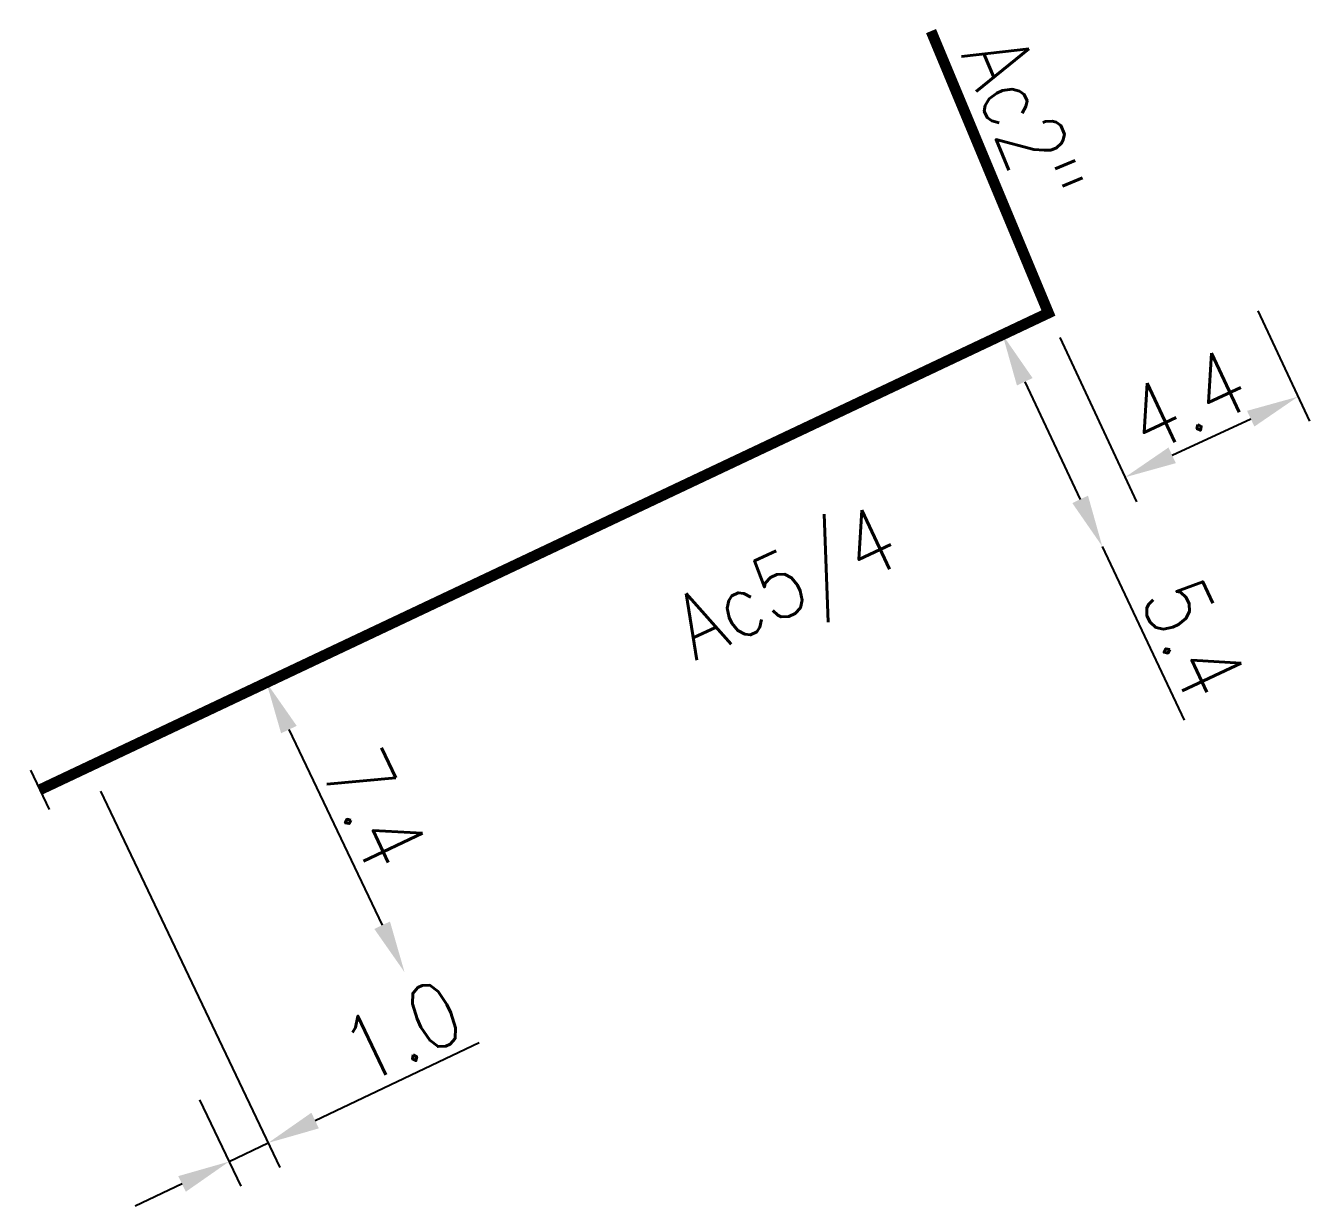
# Model space of a CAD drawing. Header units: millimetres. Extents: x 108995 to 110000, y 119999 to 121000.
# Drawn here: x 109112.58 to 109142.19, y 120972.89 to 121000.12 of the extents above; entities that cross this region are included whole.
import ezdxf
from ezdxf.enums import TextEntityAlignment as Align

# ---------------------------------------------------------------- set-up
doc = ezdxf.new("R2010")
doc.units = ezdxf.units.MM
doc.header["$MEASUREMENT"] = 0
doc.header["$PDMODE"] = 34
doc.linetypes.add('L_25_AP', pattern=[2000, 1000, 1000])
doc.layers.get('0').update_dxf_attribs({"linetype": 'CONTINUOUS'})
doc.layers.get('DEFPOINTS').update_dxf_attribs({"linetype": 'CONTINUOUS'})
doc.layers.add('L_150', color=1, linetype='CONTINUOUS')
doc.layers.add('L_340', color=7, linetype='CONTINUOUS')
doc.styles.add('G_ROMANS', font='ROMANS.SHX', dxfattribs={"width": 0.75})
doc.styles.get("Standard").update_dxf_attribs({"font": 'romans.shx', "width": 0.85})
doc.dimstyles.get("Standard").update_dxf_attribs({"dimtxt": 1.5, "dimasz": 1.2, "dimexe": 0.625, "dimexo": 0.625, "dimgap": 0.25, "dimtad": 1, "dimdec": 1, "dimzin": 0, "dimdsep": 46, "dimtxsty": 'Standard', "dimcen": -0.5, "dimadec": 0, "dimazin": 0, "dimtfac": 1, "dimtdec": 1, "dimtmove": 0, "dimatfit": 3, "dimfxl": 1, "dimtolj": 1, "dimtzin": 0, "dimarcsym": 0})

# ---------------------------------------------------------------- blocks, each defined once
blk = doc.blocks.new('*D36')
at = {"layer": 'DEFPOINTS', "color": 0, "linetype": 'Continuous', "transparency": 16777216}
for p in [(109140.737, 120994.113), (109136.17, 120993.496), (109141.925, 120991.565)]:
    blk.add_point(p, dxfattribs=at)
at = {"layer": 'L_150', "color": 0, "linetype": 'Continuous', "lineweight": -2, "transparency": 16777216}
for p, q in [((109141.001, 120993.547), (109142.189, 120990.998)), ((109136.434, 120992.93), (109138.2, 120989.14)), ((109139.024, 120990.213), (109140.837, 120991.058))]:
    blk.add_line(p, q, dxfattribs=at)
at = {"layer": 'L_150', "color": 0, "linetype": 'Continuous', "transparency": 16777216}
for points in [[(109140.752, 120991.239), (109140.921, 120990.877), (109141.925, 120991.565)], [(109138.94, 120990.394), (109139.109, 120990.032), (109137.936, 120989.706)]]:
    blk.add_solid(points, dxfattribs=at)
at = {"layer": 'L_150', "color": 0, "linetype": 'Continuous', "transparency": 16777216, "insert": (109139.36, 120991.473), "char_height": 1.5, "attachment_point": 5, "rotation": 24.9864}
blk.add_mtext('\\A1;4.4', dxfattribs=at)
blk = doc.blocks.new('*D37')
at = {"layer": 'DEFPOINTS', "color": 0, "linetype": 'Continuous', "transparency": 16777216}
for p in [(109135.112, 120992.996), (109137.413, 120988.111), (109137.413, 120988.111)]:
    blk.add_point(p, dxfattribs=at)
at = {"layer": 'L_150', "color": 0, "linetype": 'Continuous', "lineweight": -2, "transparency": 16777216}
for p, q in [((109135.624, 120991.911), (109136.902, 120989.197)), ((109137.413, 120988.111), (109139.302, 120984.101))]:
    blk.add_line(p, q, dxfattribs=at)
at = {"layer": 'L_150', "color": 0, "linetype": 'Continuous', "transparency": 16777216}
for points in [[(109135.805, 120991.996), (109135.443, 120991.825), (109135.112, 120992.996)], [(109137.083, 120989.282), (109136.721, 120989.111), (109137.413, 120988.111)]]:
    blk.add_solid(points, dxfattribs=at)
at = {"layer": 'L_150', "color": 0, "linetype": 'Continuous', "transparency": 16777216, "insert": (109139.518, 120985.989), "char_height": 1.5, "attachment_point": 5, "rotation": 295.2197}
blk.add_mtext('\\A1;5.4', dxfattribs=at)
blk = doc.blocks.new('*D38')
at = {"layer": 'DEFPOINTS', "color": 0, "linetype": 'Continuous', "transparency": 16777216}
for p in [(109118.132, 120984.969), (109121.316, 120978.289), (109121.316, 120978.289)]:
    blk.add_point(p, dxfattribs=at)
at = {"layer": 'L_150', "color": 0, "linetype": 'Continuous', "lineweight": -2, "transparency": 16777216}
blk.add_line((109118.649, 120983.886), (109120.799, 120979.372), dxfattribs=at)
at = {"layer": 'L_150', "color": 0, "linetype": 'Continuous', "transparency": 16777216}
for points in [[(109118.829, 120983.972), (109118.468, 120983.8), (109118.132, 120984.969)], [(109120.98, 120979.458), (109120.619, 120979.286), (109121.316, 120978.289)]]:
    blk.add_solid(points, dxfattribs=at)
at = {"layer": 'L_150', "color": 0, "linetype": 'Continuous', "transparency": 16777216, "insert": (109120.627, 120982.059), "char_height": 1.5, "attachment_point": 5, "rotation": 295.4781}
blk.add_mtext('\\A1;7.4', dxfattribs=at)
blk = doc.blocks.new('L_340_07')
at = {"color": 0, "linetype": 'Continuous', "flags": 128}
blk.add_lwpolyline([(1.25, -0.5), (1.25, 0.5)], dxfattribs=at)
at = {"color": 0, "linetype": 'Continuous', "const_width": 0.25, "flags": 128}
blk.add_lwpolyline([(0, 0), (1.25, 0)], dxfattribs=at)
at = {"color": 0, "linetype": 'Continuous', "style": 'G_ROMANS', "width": 0.75, "flags": 3}
for tag, p in [('DEF_LEG', (0.723, -3.465)), ('DEF_COUP', (0.723, -5.965)), ('DEF_TYPE', (0.723, -8.465))]:
    blk.add_attdef(tag, text='', height=1.2, dxfattribs=at).set_placement(p, align=Align.MIDDLE)
blk = doc.blocks.new('*D316')
at = {"layer": 'DEFPOINTS', "color": 0, "linetype": 'Continuous', "transparency": 16777216}
for p in [(109114.033, 120983.031), (109116.319, 120975.908), (109118.17, 120974.35)]:
    blk.add_point(p, dxfattribs=at)
at = {"layer": 'L_340', "color": 0, "linetype": 'Continuous', "lineweight": -2, "transparency": 16777216}
for p, q in [((109114.302, 120982.467), (109118.438, 120973.785)), ((109119.253, 120974.866), (109123.035, 120976.668)), ((109116.588, 120975.344), (109117.536, 120973.355)), ((109117.267, 120973.919), (109118.17, 120974.35)), ((109116.183, 120973.403), (109115.1, 120972.887))]:
    blk.add_line(p, q, dxfattribs=at)
at = {"layer": 'L_340', "color": 0, "linetype": 'Continuous', "transparency": 16777216}
for points in [[(109119.167, 120975.046), (109119.339, 120974.685), (109118.17, 120974.35)], [(109116.097, 120973.584), (109116.27, 120973.223), (109117.267, 120973.919)]]:
    blk.add_solid(points, dxfattribs=at)
at = {"layer": 'L_340', "color": 0, "linetype": 'Continuous', "transparency": 16777216, "insert": (109121.255, 120976.928), "char_height": 1.5, "attachment_point": 5, "rotation": 25.4781}
blk.add_mtext('\\A1;1.0', dxfattribs=at)

msp = doc.modelspace()

# ---------------------------------------------------------------- linework, layer by layer
at = {"layer": 'L_150', "linetype": 'L_25_AP', "flags": 128}
msp.add_lwpolyline([(109133.462, 121000, 0.25, 0.25, 0), (109136.17, 120993.496, 0.25, 0.25, 0), (109135.112, 120992.996, 0.25, 0.25, 0), (109118.132, 120984.969, 0.25, 0.25, 0), (109114.033, 120983.031, 0, 0, 0)], format="xyseb", dxfattribs=at)

# ---------------------------------------------------------------- block references
at = {"layer": 'L_340', "rotation": 205.3017174346109}
msp.add_blockref('L_340_07', (109114.033, 120983.031), dxfattribs=at)

# ---------------------------------------------------------------- texts
at = {"layer": 'L_150', "linetype": 'Continuous', "width": 0.85}
for s, rotation, p in [('Ac2"', 292.6094, (109134.144, 120999.466)), ('Ac5/4', 25.3375, (109128.01, 120985.462))]:
    msp.add_text(s, height=1.5, rotation=rotation, dxfattribs=at).set_placement(p)

# ---------------------------------------------------------------- dimensions: what is measured, and where the dimension line sits
at = {"layer": 'L_150', "linetype": 'Continuous'}
for base, p1, p2, angle, picture, middle in [((109141.925, 120991.565), (109136.17, 120993.496), (109140.737, 120994.113), 204.9864, '*D36', (109139.782, 120990.566)), ((109137.413, 120988.111), (109135.112, 120992.996), (109137.413, 120988.111), 115.2197, '*D37', (109138.613, 120985.563)), ((109121.316, 120978.289), (109118.132, 120984.969), (109121.316, 120978.289), 115.4781, '*D38', (109119.724, 120981.629))]:
    dim = msp.add_linear_dim(base=base, p1=p1, p2=p2, angle=angle, dimstyle='Standard', dxfattribs=at)
    dim.commit()
    dim.dimension.update_dxf_attribs({"geometry": picture, "text_midpoint": middle, "dimtype": 160})
at = {"layer": 'L_340', "linetype": 'Continuous'}
dim = msp.add_linear_dim(base=(109118.17, 120974.35), p1=(109116.319, 120975.908), p2=(109114.033, 120983.031), angle=25.4781, dimstyle='Standard', dxfattribs=at)
dim.commit()
dim.dimension.update_dxf_attribs({"geometry": '*D316', "text_midpoint": (109121.685, 120976.025), "dimtype": 160})

doc.saveas('drawing.dxf')
